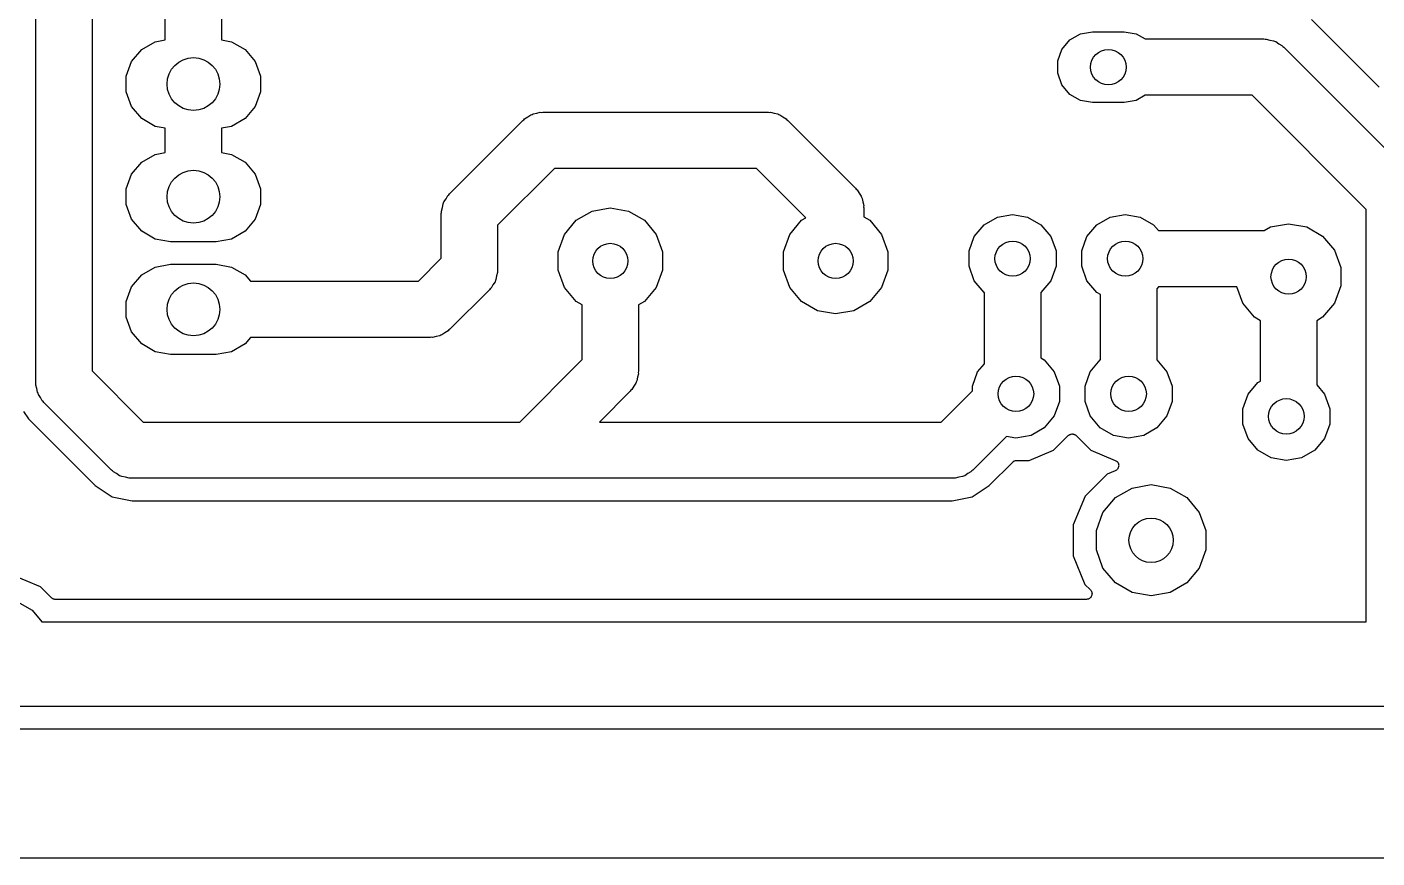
# Model space of a CAD drawing. Extents: x 74 to 224, y -146 to -46.
# Drawn here: x 108.26 to 138.7, y -95.05 to -76.31 of the extents above; entities that cross this region are included whole.
import ezdxf

# ---------------------------------------------------------------- set-up
doc = ezdxf.new("R2010")
doc.units = 0
doc.header["$MEASUREMENT"] = 0
doc.layers.add('BLACK', color=7, linetype='CONTINUOUS')

msp = doc.modelspace()

# ---------------------------------------------------------------- linework, layer by layer
at = {"layer": 'Black'}
for p, q in [((108.458, -84.328), (108.458, -70.612)), ((109.728, -70.875), (109.728, -84.065)), ((112.649, -73.025), (112.649, -76.6024)), ((111.379, -76.6024), (111.379, -73.3636)), ((138.743, -77.665), (137.219, -76.141)), ((110.847, -76.8187), (111.153, -76.6423)), ((111.153, -76.6423), (111.379, -76.6024)), ((112.649, -76.6024), (112.875, -76.6423)), ((112.875, -76.6423), (113.181, -76.8187)), ((131.592, -76.816), (131.77, -76.6032)), ((131.77, -76.6032), (132.011, -76.4642)), ((132.011, -76.4642), (132.284, -76.416)), ((132.284, -76.416), (132.993, -76.416)), ((132.993, -76.416), (133.267, -76.4642)), ((133.267, -76.4642), (133.469, -76.581)), ((133.469, -76.581), (136.144, -76.581)), ((136.144, -76.581), (136.172, -76.5859)), ((136.172, -76.5859), (136.199, -76.5834)), ((136.199, -76.5834), (136.279, -76.6049)), ((136.279, -76.6049), (136.361, -76.6193)), ((136.361, -76.6193), (136.385, -76.6333)), ((136.385, -76.6333), (136.412, -76.6405)), ((136.412, -76.6405), (136.48, -76.6881)), ((136.48, -76.6881), (136.552, -76.7296)), ((110.62, -77.089), (110.847, -76.8187)), ((113.181, -76.8187), (113.408, -77.089)), ((131.497, -77.0771), (131.592, -76.816)), ((136.552, -76.7296), (136.57, -76.751)), ((136.57, -76.751), (136.593, -76.767)), ((136.593, -76.767), (139.539, -79.7134)), ((110.5, -77.4206), (110.62, -77.089)), ((113.408, -77.089), (113.528, -77.4206)), ((131.497, -77.3549), (131.497, -77.0771)), ((110.5, -77.7734), (110.5, -77.4206)), ((113.528, -77.4206), (113.528, -77.7734)), ((131.592, -77.616), (131.497, -77.3549)), ((110.62, -78.105), (110.5, -77.7734)), ((113.528, -77.7734), (113.408, -78.105)), ((131.77, -77.8288), (131.592, -77.616)), ((132.011, -77.9678), (131.77, -77.8288)), ((133.469, -77.851), (133.267, -77.9678)), ((135.881, -77.851), (133.469, -77.851)), ((138.455, -80.4254), (135.881, -77.851)), ((110.847, -78.3753), (110.62, -78.105)), ((113.408, -78.105), (113.181, -78.3753)), ((132.284, -78.016), (132.011, -77.9678)), ((132.993, -78.016), (132.284, -78.016)), ((133.267, -77.9678), (132.993, -78.016)), ((111.153, -78.5517), (110.847, -78.3753)), ((113.181, -78.3753), (112.875, -78.5517)), ((117.788, -80.069), (119.439, -78.418)), ((119.439, -78.418), (119.462, -78.402)), ((119.462, -78.402), (119.48, -78.3806)), ((119.48, -78.3806), (119.552, -78.3391)), ((119.552, -78.3391), (119.62, -78.2915)), ((119.62, -78.2915), (119.647, -78.2843)), ((119.647, -78.2843), (119.671, -78.2703)), ((119.671, -78.2703), (119.753, -78.2559)), ((119.753, -78.2559), (119.833, -78.2344)), ((119.833, -78.2344), (119.86, -78.2369)), ((119.86, -78.2369), (119.888, -78.232)), ((119.888, -78.232), (124.968, -78.232)), ((124.968, -78.232), (124.996, -78.2369)), ((124.996, -78.2369), (125.023, -78.2344)), ((125.023, -78.2344), (125.103, -78.2559)), ((125.103, -78.2559), (125.185, -78.2703)), ((125.185, -78.2703), (125.209, -78.2843)), ((125.209, -78.2843), (125.236, -78.2915)), ((125.236, -78.2915), (125.304, -78.3391)), ((125.304, -78.3391), (125.376, -78.3806)), ((125.376, -78.3806), (125.394, -78.402)), ((125.394, -78.402), (125.417, -78.418)), ((125.417, -78.418), (126.941, -79.942)), ((111.379, -78.5916), (111.153, -78.5517)), ((111.379, -79.1424), (111.379, -78.5916)), ((112.875, -78.5517), (112.649, -78.5916)), ((112.649, -78.5916), (112.649, -79.1424)), ((110.62, -79.629), (110.847, -79.3587)), ((110.847, -79.3587), (111.153, -79.1823)), ((111.153, -79.1823), (111.379, -79.1424)), ((112.649, -79.1424), (112.875, -79.1823)), ((112.875, -79.1823), (113.181, -79.3587)), ((113.181, -79.3587), (113.408, -79.629)), ((110.5, -79.9606), (110.62, -79.629)), ((113.408, -79.629), (113.528, -79.9606)), ((120.151, -79.502), (118.872, -80.781)), ((124.705, -79.502), (120.151, -79.502)), ((125.818, -80.6149), (124.705, -79.502)), ((110.5, -80.3134), (110.5, -79.9606)), ((113.528, -79.9606), (113.528, -80.3134)), ((126.941, -79.942), (126.957, -79.9649)), ((126.957, -79.9649), (126.978, -79.9828)), ((126.978, -79.9828), (127.02, -80.0547)), ((110.62, -80.645), (110.5, -80.3134)), ((113.528, -80.3134), (113.408, -80.645)), ((117.626, -80.3825), (117.64, -80.3008)), ((117.64, -80.3008), (117.654, -80.2766)), ((117.654, -80.2766), (117.661, -80.2496)), ((117.661, -80.2496), (117.709, -80.1817)), ((117.709, -80.1817), (117.751, -80.1098)), ((117.751, -80.1098), (117.772, -80.0919)), ((117.772, -80.0919), (117.788, -80.069)), ((127.02, -80.0547), (127.068, -80.1226)), ((127.068, -80.1226), (127.075, -80.1496)), ((127.075, -80.1496), (127.089, -80.1738)), ((127.089, -80.1738), (127.103, -80.2555)), ((127.103, -80.2555), (127.125, -80.3357)), ((127.125, -80.3357), (127.122, -80.3635)), ((110.847, -80.9153), (110.62, -80.645)), ((113.408, -80.645), (113.181, -80.9153)), ((117.602, -80.518), (117.607, -80.4905)), ((117.602, -81.525), (117.602, -80.518)), ((117.604, -80.4627), (117.626, -80.3825)), ((117.607, -80.4905), (117.604, -80.4627)), ((120.644, -80.6692), (121.003, -80.4617)), ((121.003, -80.4617), (121.412, -80.3896)), ((121.412, -80.3896), (121.821, -80.4617)), ((121.821, -80.4617), (122.18, -80.6692)), ((125.724, -80.6692), (125.818, -80.6149)), ((127.122, -80.3635), (127.127, -80.391)), ((127.127, -80.391), (127.127, -80.5923)), ((127.127, -80.5923), (127.26, -80.6692)), ((129.84, -80.771), (130.139, -80.5981)), ((130.139, -80.5981), (130.48, -80.538)), ((130.48, -80.538), (130.82, -80.5981)), ((130.82, -80.5981), (131.12, -80.771)), ((132.38, -80.771), (132.679, -80.5981)), ((132.679, -80.5981), (133.02, -80.538)), ((133.02, -80.538), (133.36, -80.5981)), ((133.36, -80.5981), (133.66, -80.771)), ((138.455, -89.7255), (138.455, -80.4254)), ((111.153, -81.0917), (110.847, -80.9153)), ((113.181, -80.9153), (112.875, -81.0917)), ((118.872, -80.781), (118.872, -81.788)), ((120.377, -80.9872), (120.644, -80.6692)), ((122.18, -80.6692), (122.447, -80.9872)), ((125.457, -80.9872), (125.724, -80.6692)), ((127.26, -80.6692), (127.527, -80.9872)), ((129.617, -81.036), (129.84, -80.771)), ((131.12, -80.771), (131.342, -81.036)), ((132.157, -81.036), (132.38, -80.771)), ((133.66, -80.771), (133.767, -80.899)), ((133.767, -80.899), (136.153, -80.899)), ((136.153, -80.899), (136.294, -80.8173)), ((136.294, -80.8173), (136.703, -80.7452)), ((136.703, -80.7452), (137.112, -80.8173)), ((137.112, -80.8173), (137.471, -81.0248)), ((111.5, -81.153), (111.153, -81.0917)), ((112.528, -81.153), (111.5, -81.153)), ((112.875, -81.0917), (112.528, -81.153)), ((120.235, -81.3773), (120.377, -80.9872)), ((122.447, -80.9872), (122.589, -81.3773)), ((125.315, -81.3773), (125.457, -80.9872)), ((127.527, -80.9872), (127.669, -81.3773)), ((129.499, -81.361), (129.617, -81.036)), ((131.342, -81.036), (131.461, -81.361)), ((132.039, -81.361), (132.157, -81.036)), ((137.471, -81.0248), (137.738, -81.3428)), ((117.085, -82.042), (117.602, -81.525)), ((120.235, -81.7923), (120.235, -81.3773)), ((122.589, -81.3773), (122.589, -81.7923)), ((125.315, -81.7923), (125.315, -81.3773)), ((127.669, -81.3773), (127.669, -81.7923)), ((129.499, -81.7069), (129.499, -81.361)), ((131.461, -81.361), (131.461, -81.7069)), ((132.039, -81.7069), (132.039, -81.361)), ((137.738, -81.3428), (137.88, -81.7329)), ((110.847, -81.8987), (111.153, -81.7223)), ((111.153, -81.7223), (111.5, -81.661)), ((111.5, -81.661), (112.528, -81.661)), ((112.528, -81.661), (112.875, -81.7223)), ((112.875, -81.7223), (113.181, -81.8987)), ((118.87, -81.8433), (118.848, -81.9235)), ((118.872, -81.788), (118.867, -81.8155)), ((118.867, -81.8155), (118.87, -81.8433)), ((120.377, -82.1824), (120.235, -81.7923)), ((122.589, -81.7923), (122.447, -82.1824)), ((125.457, -82.1824), (125.315, -81.7923)), ((127.669, -81.7923), (127.527, -82.1824)), ((129.617, -82.032), (129.499, -81.7069)), ((131.461, -81.7069), (131.342, -82.032)), ((132.157, -82.032), (132.039, -81.7069)), ((137.88, -81.7329), (137.88, -82.1479)), ((110.5, -82.5006), (110.62, -82.169)), ((110.62, -82.169), (110.847, -81.8987)), ((113.181, -81.8987), (113.301, -82.042)), ((113.301, -82.042), (117.085, -82.042)), ((118.765, -82.1243), (118.723, -82.1962)), ((118.813, -82.0564), (118.765, -82.1243)), ((118.82, -82.0294), (118.813, -82.0564)), ((118.834, -82.0052), (118.82, -82.0294)), ((118.848, -81.9235), (118.834, -82.0052)), ((129.84, -82.297), (129.617, -82.032)), ((131.342, -82.032), (131.12, -82.297)), ((132.38, -82.297), (132.157, -82.032)), ((133.767, -82.169), (133.731, -82.2124)), ((135.533, -82.169), (133.767, -82.169)), ((135.668, -82.538), (135.533, -82.169)), ((137.88, -82.1479), (137.738, -82.538)), ((118.686, -82.237), (117.797, -83.126)), ((118.702, -82.2141), (118.686, -82.237)), ((118.723, -82.1962), (118.702, -82.2141)), ((120.644, -82.5004), (120.377, -82.1824)), ((122.447, -82.1824), (122.18, -82.5004)), ((125.724, -82.5004), (125.457, -82.1824)), ((127.527, -82.1824), (127.26, -82.5004)), ((129.845, -82.3), (129.84, -82.297)), ((129.845, -83.9036), (129.845, -82.3)), ((131.12, -82.297), (131.115, -82.3)), ((131.115, -82.3), (131.115, -83.772)), ((132.461, -82.344), (132.38, -82.297)), ((132.461, -83.816), (132.461, -82.344)), ((133.731, -82.2124), (133.731, -83.816)), ((110.5, -82.8534), (110.5, -82.5006)), ((120.777, -82.5773), (120.644, -82.5004)), ((120.777, -83.811), (120.777, -82.5773)), ((122.18, -82.5004), (122.047, -82.5773)), ((122.047, -82.5773), (122.047, -84.074)), ((126.083, -82.7079), (125.724, -82.5004)), ((126.492, -82.78), (126.083, -82.7079)), ((126.901, -82.7079), (126.492, -82.78)), ((127.26, -82.5004), (126.901, -82.7079)), ((135.935, -82.856), (135.668, -82.538)), ((137.738, -82.538), (137.471, -82.856)), ((110.62, -83.185), (110.5, -82.8534)), ((136.068, -82.9329), (135.935, -82.856)), ((136.068, -84.2947), (136.068, -82.9329)), ((137.471, -82.856), (137.338, -82.9329)), ((137.338, -82.9329), (137.338, -84.3814)), ((110.847, -83.4553), (110.62, -83.185)), ((113.301, -83.312), (113.181, -83.4553)), ((117.348, -83.312), (113.301, -83.312)), ((117.376, -83.3071), (117.348, -83.312)), ((117.403, -83.3096), (117.376, -83.3071)), ((117.483, -83.2881), (117.403, -83.3096)), ((117.565, -83.2737), (117.483, -83.2881)), ((117.589, -83.2597), (117.565, -83.2737)), ((117.616, -83.2525), (117.589, -83.2597)), ((117.684, -83.2049), (117.616, -83.2525)), ((117.756, -83.1634), (117.684, -83.2049)), ((117.774, -83.142), (117.756, -83.1634)), ((117.797, -83.126), (117.774, -83.142)), ((111.153, -83.6317), (110.847, -83.4553)), ((111.5, -83.693), (111.153, -83.6317)), ((112.528, -83.693), (111.5, -83.693)), ((112.875, -83.6317), (112.528, -83.693)), ((113.181, -83.4553), (112.875, -83.6317)), ((119.371, -85.217), (120.777, -83.811)), ((129.693, -84.084), (129.845, -83.9036)), ((131.115, -83.772), (131.196, -83.819)), ((131.196, -83.819), (131.419, -84.084)), ((132.233, -84.084), (132.456, -83.819)), ((132.456, -83.819), (132.461, -83.816)), ((133.731, -83.816), (133.736, -83.819)), ((133.736, -83.819), (133.959, -84.084)), ((109.728, -84.065), (110.88, -85.217)), ((122.009, -84.2912), (121.995, -84.3154)), ((122.023, -84.2095), (122.009, -84.2912)), ((122.045, -84.1293), (122.023, -84.2095)), ((122.047, -84.074), (122.042, -84.1015)), ((122.042, -84.1015), (122.045, -84.1293)), ((129.575, -84.409), (129.693, -84.084)), ((131.419, -84.084), (131.537, -84.409)), ((132.115, -84.409), (132.233, -84.084)), ((133.959, -84.084), (134.077, -84.409)), ((136.012, -84.327), (136.068, -84.2947)), ((108.463, -84.3555), (108.458, -84.328)), ((108.46, -84.3833), (108.463, -84.3555)), ((108.482, -84.4635), (108.46, -84.3833)), ((108.496, -84.5452), (108.482, -84.4635)), ((108.51, -84.5694), (108.496, -84.5452)), ((108.517, -84.5964), (108.51, -84.5694)), ((108.565, -84.6643), (108.517, -84.5964)), ((121.861, -84.523), (121.167, -85.217)), ((121.877, -84.5001), (121.861, -84.523)), ((121.898, -84.4822), (121.877, -84.5001)), ((121.94, -84.4103), (121.898, -84.4822)), ((121.988, -84.3424), (121.94, -84.4103)), ((121.995, -84.3154), (121.988, -84.3424)), ((128.871, -85.217), (129.575, -84.5124)), ((129.575, -84.5124), (129.575, -84.409)), ((131.537, -84.409), (131.537, -84.7549)), ((132.115, -84.7549), (132.115, -84.409)), ((134.077, -84.409), (134.077, -84.7549)), ((135.671, -84.9171), (135.789, -84.592)), ((135.789, -84.592), (136.012, -84.327)), ((137.338, -84.3814), (137.515, -84.592)), ((137.515, -84.592), (137.633, -84.9171)), ((108.607, -84.7362), (108.565, -84.6643)), ((108.628, -84.7541), (108.607, -84.7362)), ((108.644, -84.777), (108.628, -84.7541)), ((110.168, -86.301), (108.644, -84.777)), ((131.537, -84.7549), (131.419, -85.08)), ((132.233, -85.08), (132.115, -84.7549)), ((134.077, -84.7549), (133.959, -85.08)), ((108.183, -84.9789), (108.294, -85.1451)), ((108.294, -85.1451), (109.8, -86.6514)), ((131.419, -85.08), (131.196, -85.345)), ((132.456, -85.345), (132.233, -85.08)), ((133.959, -85.08), (133.736, -85.345)), ((135.671, -85.2629), (135.671, -84.9171)), ((137.633, -84.9171), (137.633, -85.2629)), ((110.88, -85.217), (119.371, -85.217)), ((121.167, -85.217), (128.871, -85.217)), ((130.897, -85.5179), (130.556, -85.578)), ((131.196, -85.345), (130.897, -85.5179)), ((131.736, -85.5233), (131.746, -85.5169)), ((131.746, -85.5169), (131.753, -85.5091)), ((131.753, -85.5091), (131.764, -85.5044)), ((131.764, -85.5044), (131.773, -85.498)), ((131.773, -85.498), (131.783, -85.4952)), ((131.783, -85.4952), (131.793, -85.4905)), ((131.793, -85.4905), (131.805, -85.4895)), ((131.805, -85.4895), (131.815, -85.4867)), ((131.815, -85.4867), (131.826, -85.4876)), ((131.826, -85.4876), (131.837, -85.4867)), ((131.837, -85.4867), (131.848, -85.4896)), ((131.848, -85.4896), (131.859, -85.4905)), ((131.859, -85.4905), (131.869, -85.4952)), ((131.869, -85.4952), (131.88, -85.4981)), ((131.88, -85.4981), (131.889, -85.5045)), ((131.889, -85.5045), (131.899, -85.5092)), ((131.899, -85.5092), (131.907, -85.5171)), ((131.907, -85.5171), (131.916, -85.5235)), ((132.755, -85.5179), (132.456, -85.345)), ((133.096, -85.578), (132.755, -85.5179)), ((133.437, -85.5179), (133.096, -85.578)), ((133.736, -85.345), (133.437, -85.5179)), ((135.789, -85.588), (135.671, -85.2629)), ((137.633, -85.2629), (137.515, -85.588)), ((130.343, -85.5404), (129.583, -86.301)), ((130.556, -85.578), (130.343, -85.5404)), ((131.405, -85.8545), (131.736, -85.5233)), ((131.916, -85.5235), (132.245, -85.8531)), ((136.012, -85.853), (135.789, -85.588)), ((137.515, -85.588), (137.292, -85.853)), ((129.951, -86.6514), (130.483, -86.1194)), ((130.483, -86.1194), (130.487, -86.1162)), ((130.487, -86.1162), (130.491, -86.1118)), ((130.491, -86.1118), (130.505, -86.1036)), ((130.505, -86.1036), (130.519, -86.0941)), ((130.519, -86.0941), (130.524, -86.0926)), ((130.524, -86.0926), (130.529, -86.0898)), ((130.529, -86.0898), (130.545, -86.087)), ((130.545, -86.087), (130.561, -86.0827)), ((130.561, -86.0827), (130.567, -86.0832)), ((130.567, -86.0832), (130.573, -86.0822)), ((130.573, -86.0822), (130.853, -86.0824)), ((130.853, -86.0824), (131.405, -85.8545)), ((132.245, -85.8531), (132.796, -86.0816)), ((132.796, -86.0816), (132.81, -86.0906)), ((132.81, -86.0906), (132.824, -86.0982)), ((132.824, -86.0982), (132.828, -86.1024)), ((132.828, -86.1024), (132.833, -86.1054)), ((132.833, -86.1054), (132.843, -86.1185)), ((132.843, -86.1185), (132.854, -86.1308)), ((136.311, -86.0259), (136.012, -85.853)), ((136.652, -86.086), (136.311, -86.0259)), ((136.993, -86.0259), (136.652, -86.086)), ((137.292, -85.853), (136.993, -86.0259)), ((110.191, -86.317), (110.168, -86.301)), ((110.209, -86.3384), (110.191, -86.317)), ((110.281, -86.3799), (110.209, -86.3384)), ((110.349, -86.4275), (110.281, -86.3799)), ((110.376, -86.4347), (110.349, -86.4275)), ((129.402, -86.4275), (129.375, -86.4347)), ((129.47, -86.3799), (129.402, -86.4275)), ((129.542, -86.3384), (129.47, -86.3799)), ((129.56, -86.317), (129.542, -86.3384)), ((129.583, -86.301), (129.56, -86.317)), ((132.61, -86.393), (132.115, -86.8871)), ((132.795, -86.3163), (132.61, -86.393)), ((132.809, -86.3074), (132.795, -86.3163)), ((132.824, -86.2997), (132.809, -86.3074)), ((132.828, -86.2956), (132.824, -86.2997)), ((132.833, -86.2926), (132.828, -86.2956)), ((132.843, -86.2795), (132.833, -86.2926)), ((132.854, -86.2673), (132.843, -86.2795)), ((132.854, -86.1308), (132.856, -86.1359)), ((132.856, -86.2621), (132.854, -86.2673)), ((132.856, -86.1359), (132.86, -86.1404)), ((132.859, -86.2577), (132.856, -86.2621)), ((132.864, -86.2419), (132.859, -86.2577)), ((132.86, -86.1404), (132.865, -86.1562)), ((132.871, -86.2265), (132.864, -86.2419)), ((132.865, -86.1562), (132.871, -86.1715)), ((132.871, -86.1715), (132.871, -86.1771)), ((132.871, -86.1771), (132.873, -86.1825)), ((132.873, -86.2156), (132.871, -86.2209)), ((132.871, -86.2209), (132.871, -86.2265)), ((132.873, -86.1825), (132.872, -86.199)), ((132.872, -86.199), (132.873, -86.2156)), ((109.8, -86.6514), (110.181, -86.9057)), ((110.4, -86.4487), (110.376, -86.4347)), ((110.482, -86.4631), (110.4, -86.4487)), ((110.562, -86.4846), (110.482, -86.4631)), ((110.589, -86.4821), (110.562, -86.4846)), ((110.617, -86.487), (110.589, -86.4821)), ((119.634, -86.487), (110.617, -86.487)), ((129.134, -86.487), (119.634, -86.487)), ((129.161, -86.4821), (129.134, -86.487)), ((129.189, -86.4846), (129.161, -86.4821)), ((129.269, -86.4631), (129.189, -86.4846)), ((129.351, -86.4487), (129.269, -86.4631)), ((129.375, -86.4347), (129.351, -86.4487)), ((129.57, -86.9057), (129.951, -86.6514)), ((132.798, -86.923), (133.175, -86.7052)), ((133.175, -86.7052), (133.604, -86.6295)), ((133.604, -86.6295), (134.033, -86.7052)), ((134.033, -86.7052), (134.41, -86.923)), ((110.181, -86.9057), (110.63, -86.995)), ((110.63, -86.995), (119.634, -86.995)), ((119.634, -86.995), (119.634, -86.995)), ((119.634, -86.995), (119.634, -86.995)), ((119.634, -86.995), (129.121, -86.995)), ((129.121, -86.995), (129.57, -86.9057)), ((132.115, -86.8871), (131.847, -87.5328)), ((132.518, -87.2568), (132.798, -86.923)), ((134.41, -86.923), (134.69, -87.2568)), ((132.369, -87.6662), (132.518, -87.2568)), ((134.69, -87.2568), (134.839, -87.6662)), ((131.847, -87.5328), (131.846, -88.2321)), ((132.369, -88.1018), (132.369, -87.6662)), ((134.839, -87.6662), (134.839, -88.1018)), ((131.846, -88.2321), (132.113, -88.8783)), ((132.518, -88.5112), (132.369, -88.1018)), ((134.839, -88.1018), (134.69, -88.5112)), ((132.798, -88.845), (132.518, -88.5112)), ((134.69, -88.5112), (134.41, -88.845)), ((108.566, -88.9348), (107.92, -88.6666)), ((133.175, -89.0628), (132.798, -88.845)), ((134.41, -88.845), (134.033, -89.0628)), ((108.811, -89.1802), (108.566, -88.9348)), ((132.113, -88.8783), (132.235, -89.0008)), ((132.235, -89.0008), (132.245, -89.0143)), ((132.249, -89.1634), (132.238, -89.1751)), ((132.245, -89.0143), (132.255, -89.027)), ((132.252, -89.1583), (132.249, -89.1634)), ((132.255, -89.154), (132.252, -89.1583)), ((132.255, -89.027), (132.257, -89.0323)), ((132.261, -89.1385), (132.255, -89.154)), ((132.257, -89.0323), (132.261, -89.0369)), ((132.261, -89.0369), (132.265, -89.0529)), ((132.268, -89.1235), (132.261, -89.1385)), ((132.265, -89.0529), (132.27, -89.0684)), ((132.269, -89.1179), (132.268, -89.1235)), ((132.27, -89.1126), (132.269, -89.1179)), ((132.27, -89.0684), (132.27, -89.0741)), ((132.27, -89.0741), (132.272, -89.0795)), ((132.272, -89.0795), (132.27, -89.096)), ((132.27, -89.096), (132.27, -89.1126)), ((133.604, -89.1385), (133.175, -89.0628)), ((134.033, -89.0628), (133.604, -89.1385)), ((107.998, -89.2452), (108.375, -89.463)), ((108.375, -89.463), (108.596, -89.7255)), ((108.816, -89.1835), (108.811, -89.1802)), ((108.819, -89.1878), (108.816, -89.1835)), ((108.834, -89.1961), (108.819, -89.1878)), ((108.847, -89.2056), (108.834, -89.1961)), ((108.853, -89.207), (108.847, -89.2056)), ((108.857, -89.2098), (108.853, -89.207)), ((108.874, -89.2127), (108.857, -89.2098)), ((108.89, -89.217), (108.874, -89.2127)), ((108.895, -89.2165), (108.89, -89.217)), ((108.901, -89.2175), (108.895, -89.2165)), ((132.145, -89.2175), (108.901, -89.2175)), ((132.162, -89.2146), (132.145, -89.2175)), ((132.178, -89.2132), (132.162, -89.2146)), ((132.183, -89.2108), (132.178, -89.2132)), ((132.189, -89.2098), (132.183, -89.2108)), ((132.203, -89.2016), (132.189, -89.2098)), ((132.218, -89.1946), (132.203, -89.2016)), ((132.222, -89.1906), (132.218, -89.1946)), ((132.227, -89.1878), (132.222, -89.1906)), ((132.238, -89.1751), (132.227, -89.1878)), ((108.596, -89.7255), (138.455, -89.7255)), ((139.09, -91.6305), (107.841, -91.6305)), ((108.048, -92.1385), (146.623, -92.1385)), ((162.957, -95.048), (102.814, -95.048))]:
    msp.add_line(p, q, dxfattribs=at)
for centre, radius in [((132.639, -77.216), 0.4), ((112.014, -77.597), 0.5953), ((112.014, -80.137), 0.5953), ((121.412, -81.5848), 0.3969), ((126.492, -81.5848), 0.3969), ((130.48, -81.534), 0.3969), ((133.02, -81.534), 0.3969), ((136.703, -81.9404), 0.3969), ((112.014, -82.677), 0.5953), ((130.556, -84.582), 0.4001), ((133.096, -84.582), 0.4001), ((136.652, -85.09), 0.4001), ((133.604, -87.884), 0.5004)]:
    msp.add_circle(centre, radius, dxfattribs=at)

doc.saveas('drawing.dxf')
